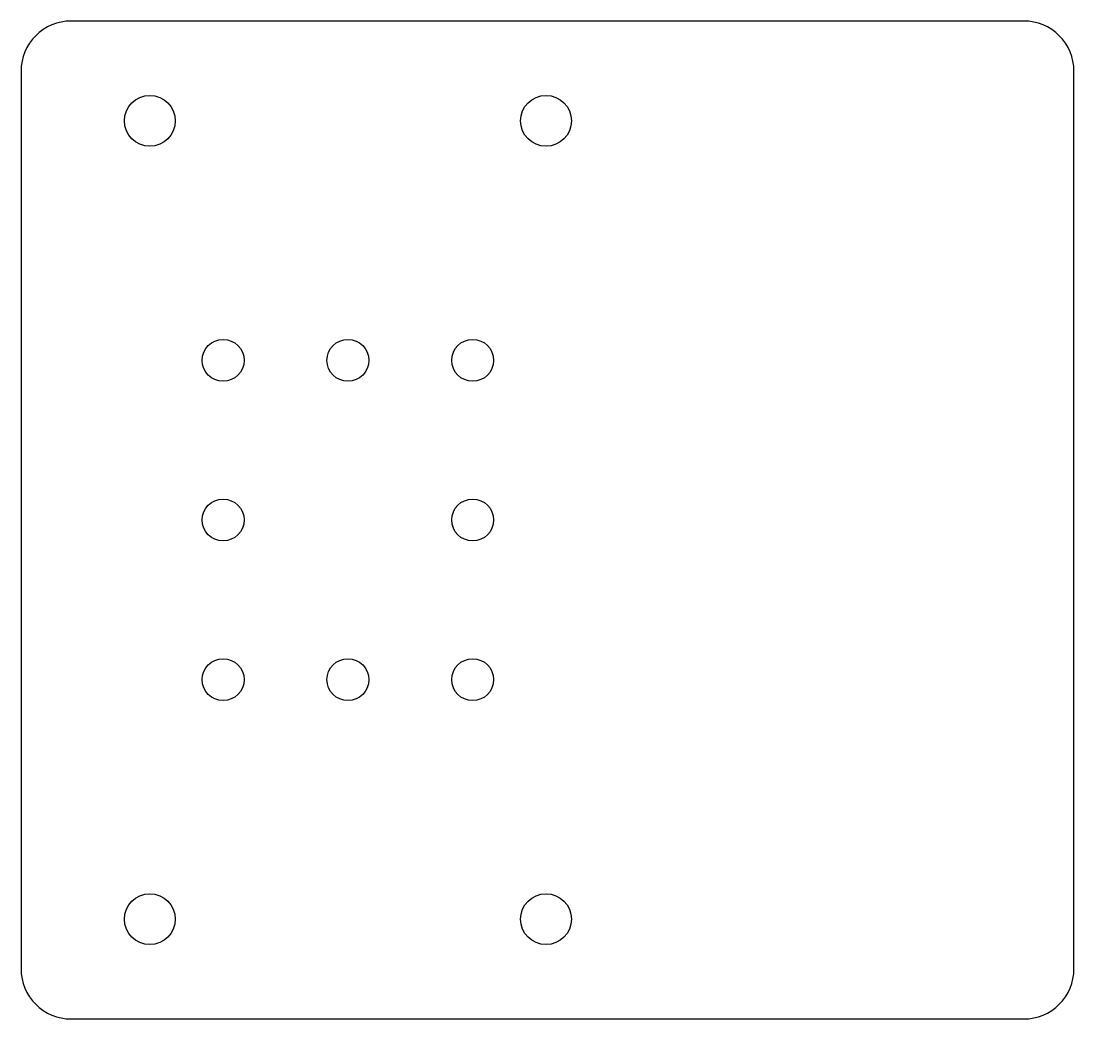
# Model space of a CAD drawing. Header units: millimetres. Extents: x -33 to 73, y -50 to 50.
import ezdxf

# ---------------------------------------------------------------- set-up
doc = ezdxf.new("R2010")
doc.units = ezdxf.units.MM
doc.layers.get('0').update_dxf_attribs({"linetype": 'CONTINUOUS'})

msp = doc.modelspace()

# ---------------------------------------------------------------- linework, layer by layer
msp.add_lwpolyline([(-27.75, 50, 0.414214), (-32.75, 45), (-32.75, -45, 0.414214), (-27.75, -50), (67.75, -50, 0.414214), (72.75, -45), (72.75, 45, 0.414214), (67.75, 50)], format="xyb", close=True)
for centre, radius in [((-19.85, 40), 2.55), ((19.85, 40), 2.55), ((-12.5, 16), 2.1), ((0, 16), 2.1), ((12.5, 16), 2.1), ((-12.5, 0), 2.1), ((12.5, 0), 2.1), ((-12.5, -16), 2.1), ((0, -16), 2.1), ((12.5, -16), 2.1), ((-19.85, -40), 2.55), ((19.85, -40), 2.55)]:
    msp.add_circle(centre, radius)

doc.saveas('drawing.dxf')
